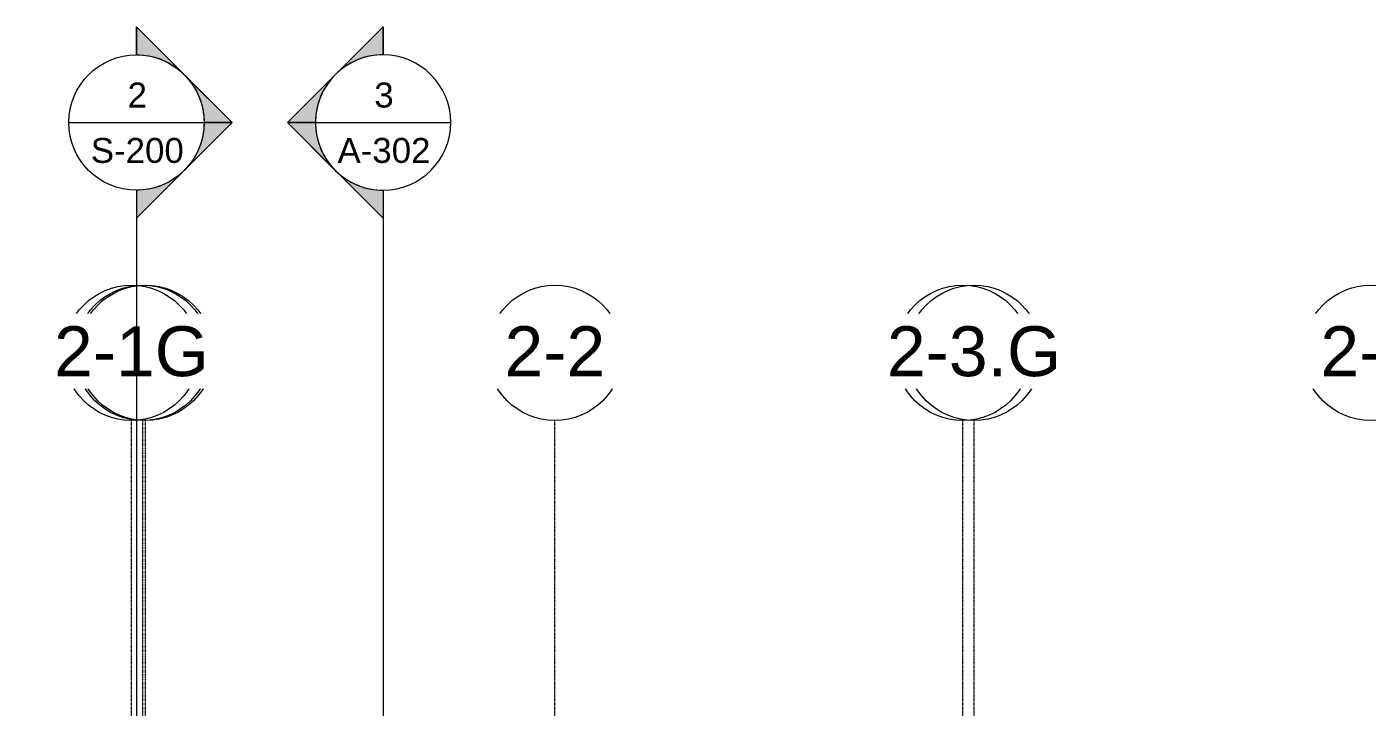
# Model space of a CAD drawing. Header units: inches. Extents: x -55396 to -733, y -290 to 853.
# Drawn here: x -14248 to -13297, y 370 to 853 of the extents above; entities that cross this region are included whole.
import ezdxf

# ---------------------------------------------------------------- set-up
doc = ezdxf.new("R2010")
doc.units = ezdxf.units.IN
doc.header["$MEASUREMENT"] = 0
doc.linetypes.add('Grid Line 1_2_', pattern=[0.875, 0.5, -0.125, 0.125, -0.125])
for name, color, linetype, lineweight in [('G-ANNO-SYMB', 111, 'Continuous', 9), ('S-GRID', 1, 'Continuous', 9), ('S-GRID-IDEN', 1, 'Continuous', 9)]:
    doc.layers.add(name, color=color, linetype=linetype, lineweight=lineweight)
doc.styles.add('Arial', font='arial.ttf', dxfattribs={"height": 35.407186})
doc.styles.add('Arial_1', font='arial.ttf', dxfattribs={"height": 17.703593})

# ---------------------------------------------------------------- blocks, each defined once
blk = doc.blocks.new('Grid - Grid Head - Circle-14747-Section 6')
at = {"layer": 'S-GRID-IDEN'}
blk.add_circle((-23085.89, 621.76), 48, dxfattribs=at)
blk = doc.blocks.new('Section - Section Head - Filled-1526-Section 6')
at = {"layer": 'G-ANNO-SYMB'}
h = blk.add_hatch(color=256, dxfattribs=at)
edge = h.paths.add_edge_path(flags=0)
edge.add_arc((-24148.84, 528), 48.06, 90, 132.0784, ccw=False)
edge.add_line((-24148.84, 576.06), (-24148.84, 595.88))
edge.add_line((-24148.84, 595.88), (-24181.04, 563.67))
h = blk.add_hatch(color=256, dxfattribs=at)
edge = h.paths.add_edge_path(flags=0)
edge.add_line((-24182.78, 561.94), (-24216.72, 528))
edge.add_line((-24216.72, 528), (-24196.84, 528))
edge.add_arc((-24148.84, 528), 48, 135, 180, ccw=False)
h = blk.add_hatch(color=256, dxfattribs=at)
edge = h.paths.add_edge_path(flags=0)
edge.add_arc((-24148.84, 528), 48, 180, 225, ccw=False)
edge.add_line((-24196.84, 528), (-24216.72, 528))
edge.add_line((-24216.72, 528), (-24182.78, 494.06))
h = blk.add_hatch(color=256, dxfattribs=at)
edge = h.paths.add_edge_path(flags=0)
edge.add_line((-24181.04, 492.33), (-24148.84, 460.12))
edge.add_line((-24148.84, 460.12), (-24148.84, 479.94))
edge.add_arc((-24148.84, 528), 48.06, 227.9216, 270, ccw=False)
for p, q in [((-24216.72, 528), (-24148.84, 595.88)), ((-24181.04, 563.67), (-24148.84, 595.88)), ((-24148.84, 576), (-24148.84, 595.88)), ((-24148.84, 595.88), (-24148.84, 576.06)), ((-24216.72, 528), (-24182.78, 561.94)), ((-24216.72, 528), (-24148.84, 460.12)), ((-24196.84, 528), (-24216.72, 528)), ((-24182.78, 494.06), (-24216.72, 528)), ((-24216.72, 528), (-24196.84, 528)), ((-24148.84, 460.12), (-24181.04, 492.33)), ((-24148.84, 480), (-24148.84, 460.12)), ((-24148.84, 479.94), (-24148.84, 460.12))]:
    blk.add_line(p, q, dxfattribs=at)
for radius, start, end in [(48, 90, 270), (48.06, 90, 132.0784), (48, 270, 90), (48, 135, 180), (48, 180, 225), (48.06, 227.9216, 270)]:
    blk.add_arc((-24148.84, 528), radius, start, end, dxfattribs=at)

msp = doc.modelspace()

# ---------------------------------------------------------------- linework, layer by layer
at = {"layer": 'G-ANNO-SYMB'}
for p, q in [((-14218.51, 785.16), (-14122.51, 785.16)), ((-14043.42, 785.16), (-13947.42, 785.16)), ((-13995.42, 737.16), (-13995.42, -79.66))]:
    msp.add_line(p, q, dxfattribs=at)
at = {"layer": 'S-GRID', "linetype": 'Grid Line 1_2_'}
for p, q in [((-14174, -132), (-14174, 573.76)), ((-14174, -132), (-14174, 573.76)), ((-14166, -132), (-14166, 573.76)), ((-14164, -132), (-14164, 573.76)), ((-13873.5, -132), (-13873.5, 573.76)), ((-13873.5, -132), (-13873.5, 573.76)), ((-13584, -132), (-13584, 573.76)), ((-13584, -132), (-13584, 573.76)), ((-13576, -132), (-13576, 573.76))]:
    msp.add_line(p, q, dxfattribs=at)

# ---------------------------------------------------------------- block references
at = {"layer": 'G-ANNO-SYMB', "extrusion": (0, 0, -1)}
msp.add_blockref('Section - Section Head - Filled-1526-Section 6', (38319.34, 257.16), dxfattribs=at)
at = {"layer": 'G-ANNO-SYMB'}
msp.add_blockref('Section - Section Head - Filled-1526-Section 6', (10153.41, 257.16), dxfattribs=at)
at = {"layer": 'S-GRID-IDEN'}
for p in [(8911.89, 0), (9212.39, 0), (9501.89, 0), (9791.39, 0)]:
    msp.add_blockref('Grid - Grid Head - Circle-14747-Section 6', p, dxfattribs=at)

# ---------------------------------------------------------------- texts
at = {"layer": 'G-ANNO-SYMB', "attachment_point": 2, "line_spacing_factor": 0.938532, "style": 'Arial_1'}
for s, insert, char_height, width in [('2', (-14169.89, 813.5), 17.7, 16.416), ('3', (-13994.81, 813.5), 17.7, 16.416), ('S-200', (-14169.89, 774.22), 17.704, 78.624), ('A-302', (-13994.81, 774.22), 17.704, 78.624)]:
    msp.add_mtext(s, dxfattribs=dict(at, insert=insert, char_height=char_height, width=width))

# ---------------------------------------------------------------- next in the draw order: texts
at = {"layer": 'S-GRID-IDEN', "char_height": 35.407, "attachment_point": 2, "line_spacing_factor": 0.938532, "style": 'Arial', "bg_fill": 3, "box_fill_scale": 1.25, "bg_fill_color": 0, "bg_fill_transparency": 0}
for s, insert, width in [('1-1G', (-14174.01, 640.64), 130.896), ('1-2', (-13873.51, 640.64), 85.104), ('1-3', (-13584.01, 640.64), 85.104), ('1-4', (-13294.51, 640.64), 85.104)]:
    msp.add_mtext(s, dxfattribs=dict(at, insert=insert, width=width))

# ---------------------------------------------------------------- next in the draw order: block references
at = {"layer": 'S-GRID-IDEN'}
for p in [(8919.89, 0), (9212.39, 0), (9501.89, 0), (9791.39, 0)]:
    msp.add_blockref('Grid - Grid Head - Circle-14747-Section 6', p, dxfattribs=at)

# ---------------------------------------------------------------- next in the draw order: texts
at = {"layer": 'S-GRID-IDEN', "char_height": 35.407, "width": 85.104, "attachment_point": 2, "line_spacing_factor": 0.938532, "style": 'Arial', "bg_fill": 3, "box_fill_scale": 1.25, "bg_fill_color": 0, "bg_fill_transparency": 0}
for s, insert in [('2-1', (-14166.01, 640.64)), ('2-2', (-13873.51, 640.64)), ('2-3', (-13584.01, 640.64)), ('2-4', (-13294.51, 640.64))]:
    msp.add_mtext(s, dxfattribs=dict(at, insert=insert))

# ---------------------------------------------------------------- next in the draw order: block references
at = {"layer": 'S-GRID-IDEN'}
for p in [(8921.89, 0), (9509.89, 0)]:
    msp.add_blockref('Grid - Grid Head - Circle-14747-Section 6', p, dxfattribs=at)

# ---------------------------------------------------------------- next in the draw order: texts
at = {"layer": 'S-GRID-IDEN', "char_height": 35.407, "width": 147.312, "attachment_point": 2, "line_spacing_factor": 0.938532, "style": 'Arial', "bg_fill": 3, "box_fill_scale": 1.25, "bg_fill_color": 0, "bg_fill_transparency": 0}
for s, insert in [('1-1.G', (-14164.01, 640.64)), ('2-3.G', (-13576.01, 640.64))]:
    msp.add_mtext(s, dxfattribs=dict(at, insert=insert))

# ---------------------------------------------------------------- next in the draw order: block references
at = {"layer": 'S-GRID-IDEN'}
msp.add_blockref('Grid - Grid Head - Circle-14747-Section 6', (8911.89, 0), dxfattribs=at)

# ---------------------------------------------------------------- next in the draw order: texts
at = {"layer": 'S-GRID-IDEN', "insert": (-14174.01, 640.64), "char_height": 35.407, "width": 130.896, "attachment_point": 2, "line_spacing_factor": 0.938532, "style": 'Arial', "bg_fill": 3, "box_fill_scale": 1.25, "bg_fill_color": 0, "bg_fill_transparency": 0}
msp.add_mtext('2-1G', dxfattribs=at)

# ---------------------------------------------------------------- next in the draw order: linework, layer by layer
at = {"layer": 'G-ANNO-SYMB'}
msp.add_line((-14170.51, 737.16), (-14170.51, -54.82), dxfattribs=at)

doc.saveas('drawing.dxf')
